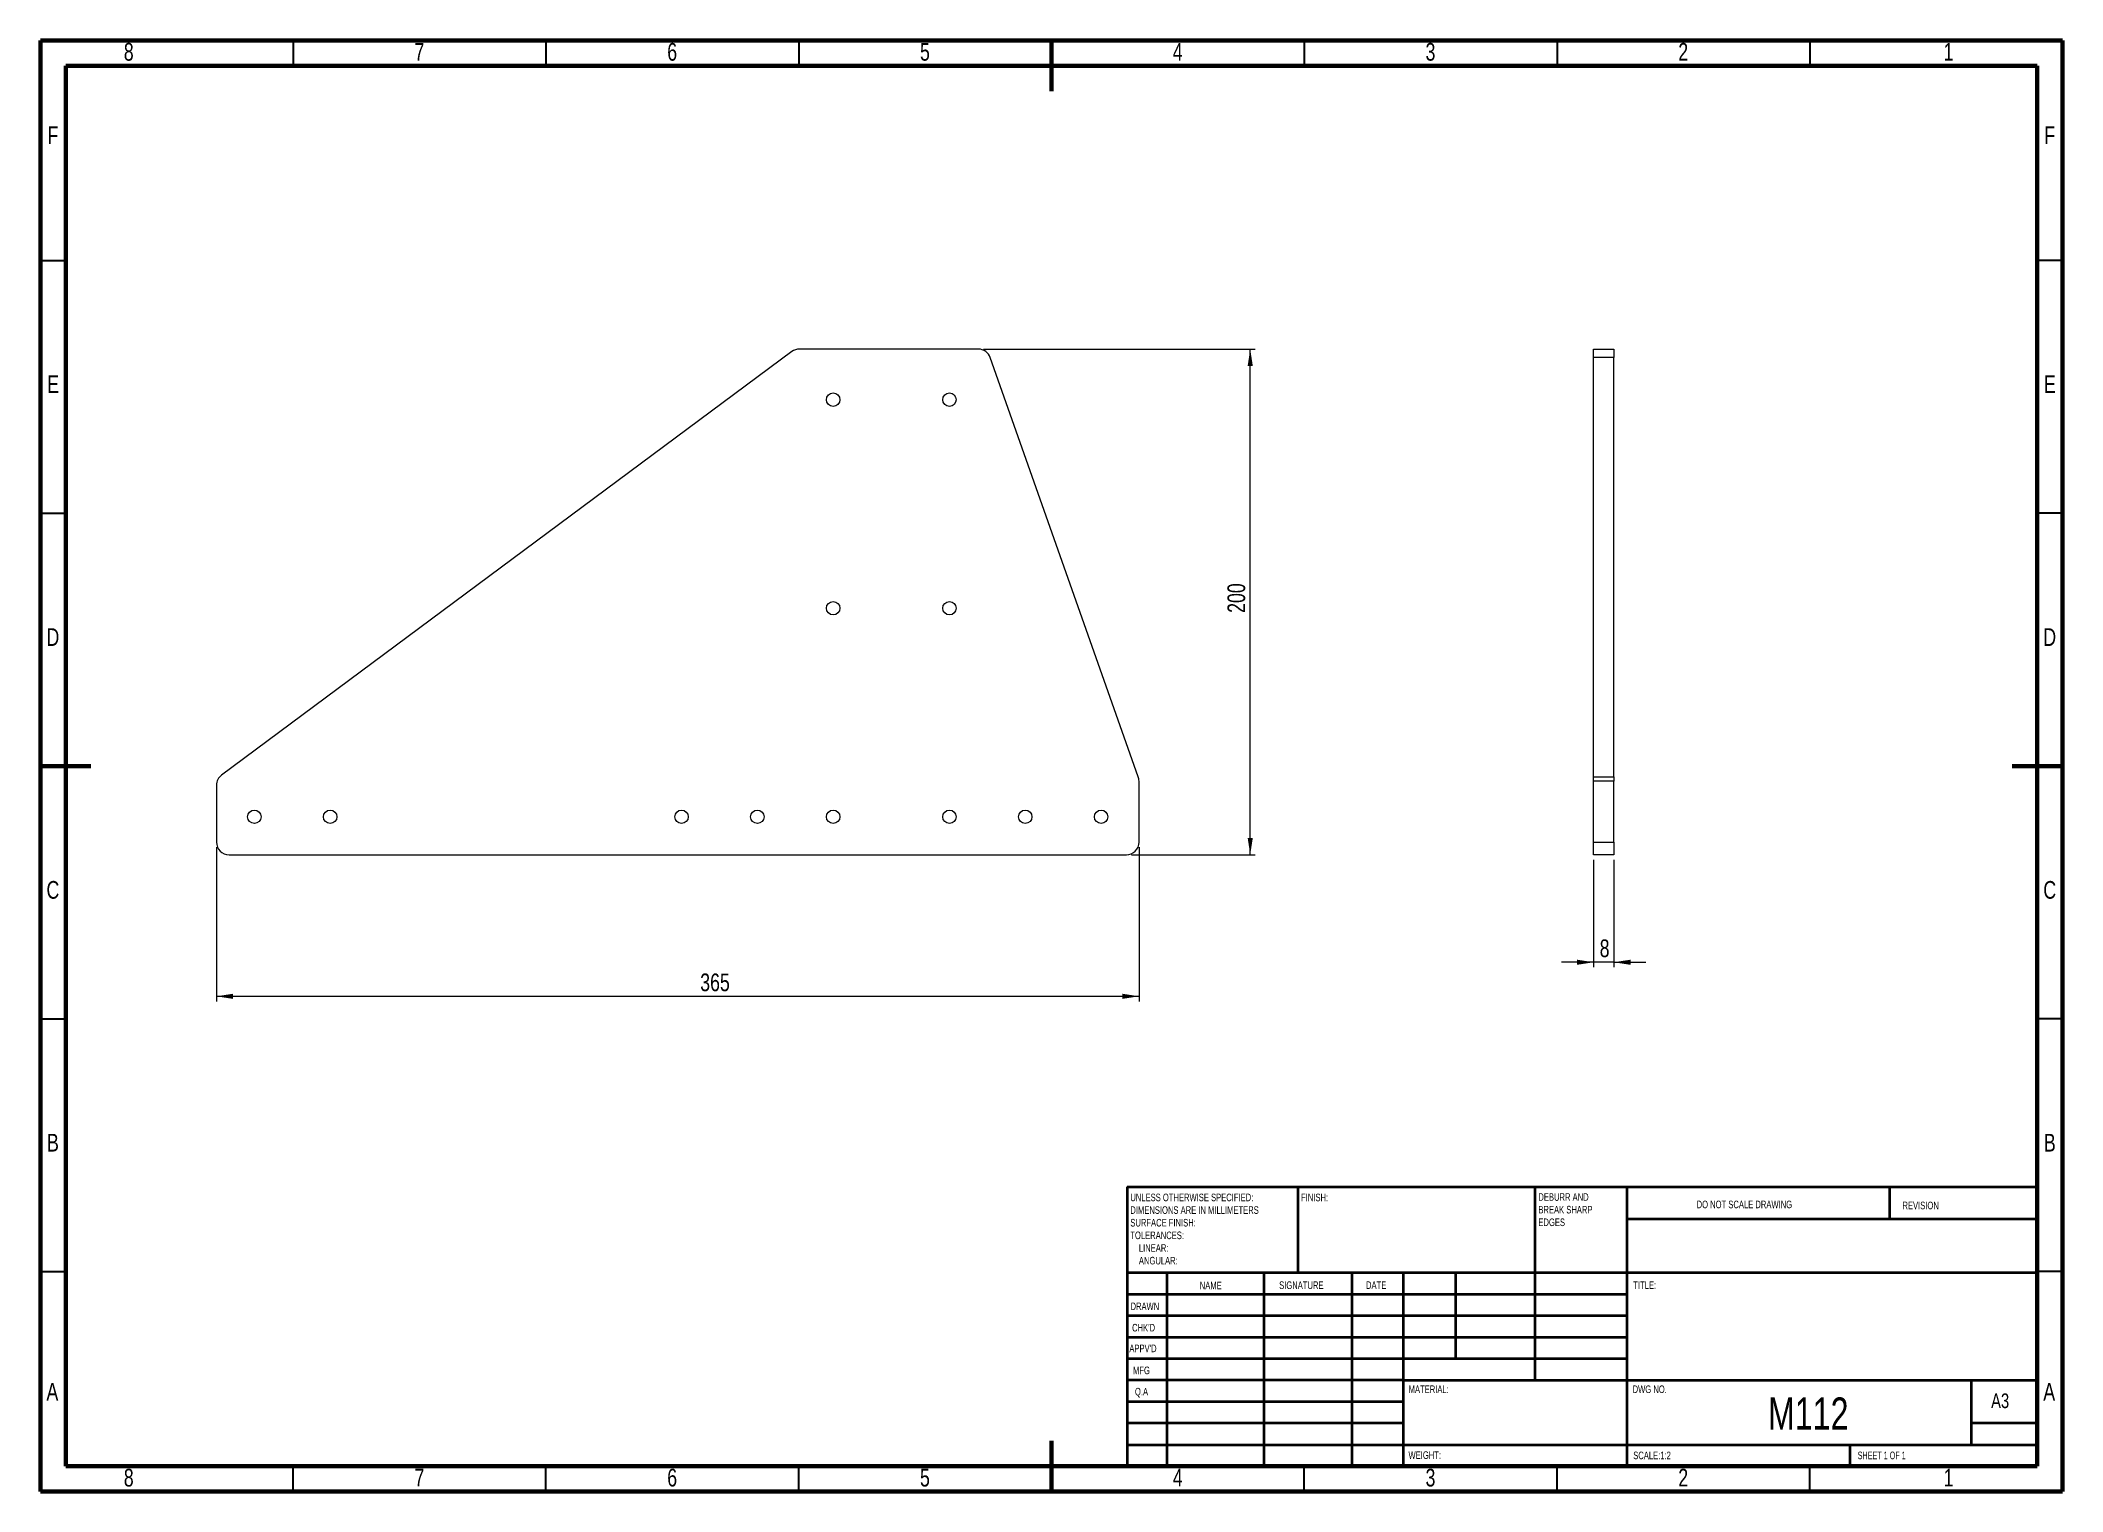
# Model space of a CAD drawing. Header units: millimetres. Extents: x 30 to 830, y 10 to 584.
import ezdxf

# ---------------------------------------------------------------- set-up
doc = ezdxf.new("R2010")
doc.units = ezdxf.units.MM
doc.header["$LTSCALE"] = 2
doc.styles.add('SLDTEXTSTYLE0', font='TXT', dxfattribs={"width": 0.75})
doc.styles.add('SLDTEXTSTYLE1', font='TXT', dxfattribs={"width": 0.686449})
doc.styles.add('SLDTEXTSTYLE2', font='TXT', dxfattribs={"width": 0.6875})
doc.dimstyles.new('SLDDIMSTYLE0', dxfattribs={"dimtxt": 7, "dimasz": 6.604, "dimexe": 0, "dimexo": 0.0625, "dimgap": 1.75, "dimtad": 1, "dimrnd": 1e-09, "dimzin": 12, "dimdsep": 46, "dimtxsty": 'SLDTEXTSTYLE0', "dimsah": 1, "dimcen": 0.09, "dimadec": 0, "dimazin": 3, "dimtfac": 1, "dimtofl": 0, "dimtmove": 0, "dimatfit": 3, "dimfxl": 0, "dimfrac": 2, "dimtolj": 1, "dimtzin": 12, "dimarcsym": 0})
doc.dimstyles.new('SLDDIMSTYLE1', dxfattribs={"dimtxt": 7, "dimasz": 6.604, "dimexe": 0, "dimexo": 0.0625, "dimgap": 1.75, "dimtad": 1, "dimrnd": 1e-09, "dimzin": 12, "dimdsep": 46, "dimtxsty": 'SLDTEXTSTYLE0', "dimsah": 1, "dimcen": 0.09, "dimadec": 0, "dimazin": 3, "dimtfac": 1, "dimtmove": 0, "dimatfit": 0, "dimfxl": 0, "dimfrac": 2, "dimtolj": 1, "dimtzin": 12, "dimarcsym": 0})

# ---------------------------------------------------------------- blocks, each defined once
blk = doc.blocks.new('SW_NOTE_0')
at = {"color": 0, "linetype": 'Continuous', "lineweight": 0, "char_height": 3, "attachment_point": 1, "style": 'SLDTEXTSTYLE0'}
for s, insert in [('UNLESS OTHERWISE SPECIFIED:', (0, 3.87)), ('SURFACE FINISH:', (0, -6.13)), ('DIMENSIONS ARE IN MILLIMETERS', (0, -1.13)), ('TOLERANCES:', (0, -11.13)), ('ANGULAR:', (3.38, -21.13)), ('LINEAR:', (3.38, -16.13))]:
    blk.add_mtext(s, dxfattribs=dict(at, insert=insert))
blk = doc.blocks.new('SW_NOTE_1')
at = {"color": 0, "linetype": 'Continuous', "lineweight": 0, "char_height": 3, "attachment_point": 1, "style": 'SLDTEXTSTYLE0'}
for s, insert in [('DEBURR AND', (0, 3.87)), ('BREAK SHARP', (0, -1.13)), ('EDGES', (0, -6.13))]:
    blk.add_mtext(s, dxfattribs=dict(at, insert=insert))
blk = doc.blocks.new('_D')
at = {"color": 7, "linetype": 'Continuous', "lineweight": 0}
for p, q in [((403.08, 461.9), (510.62, 461.9)), ((508.62, 261.9), (508.62, 461.9)), ((461.62, 261.9), (510.62, 261.9))]:
    blk.add_line(p, q, dxfattribs=at)
for points in [[(508.62, 461.9), (507.61, 455.29), (509.64, 455.29)], [(508.62, 261.9), (509.64, 268.5), (507.61, 268.5)]]:
    blk.add_solid(points, dxfattribs=at)
at = {"color": 7, "linetype": 'Continuous', "lineweight": 0, "insert": (499.6, 357.57), "char_height": 7, "attachment_point": 1, "rotation": 90, "style": 'SLDTEXTSTYLE0'}
blk.add_mtext('200', dxfattribs=at)
blk = doc.blocks.new('_D_1')
at = {"color": 7, "linetype": 'Continuous', "lineweight": 0}
for p, q in [((99.62, 264.9), (99.62, 203.9)), ((464.62, 264.9), (464.62, 203.9)), ((99.62, 205.9), (464.62, 205.9))]:
    blk.add_line(p, q, dxfattribs=at)
for points in [[(99.62, 205.9), (106.23, 204.88), (106.23, 206.91)], [(464.62, 205.9), (458.02, 206.91), (458.02, 204.88)]]:
    blk.add_solid(points, dxfattribs=at)
at = {"color": 7, "linetype": 'Continuous', "lineweight": 0, "insert": (291.02, 214.92), "char_height": 7, "attachment_point": 1, "style": 'SLDTEXTSTYLE0'}
blk.add_mtext('365', dxfattribs=at)
blk = doc.blocks.new('_D_2')
at = {"color": 7, "linetype": 'Continuous', "lineweight": 0}
for p, q in [((644.49, 259.9), (644.49, 217.37)), ((652.49, 259.9), (652.49, 217.37)), ((644.49, 219.37), (631.79, 219.37)), ((652.49, 219.37), (644.49, 219.37)), ((652.49, 219.37), (665.19, 219.37))]:
    blk.add_line(p, q, dxfattribs=at)
for points in [[(644.49, 219.37), (637.89, 220.38), (637.89, 218.35)], [(652.49, 219.37), (659.09, 218.35), (659.09, 220.38)]]:
    blk.add_solid(points, dxfattribs=at)
at = {"color": 7, "linetype": 'Continuous', "lineweight": 0, "insert": (646.88, 228.39), "char_height": 7, "attachment_point": 1, "style": 'SLDTEXTSTYLE0'}
blk.add_mtext('8', dxfattribs=at)

msp = doc.modelspace()

# ---------------------------------------------------------------- linework, layer by layer
at = {"color": 7, "linetype": 'Continuous', "lineweight": 60}
for p, q in [((30, 584), (830, 584)), ((30, 10), (30, 584)), ((430, 584), (430, 564)), ((830, 584), (830, 10)), ((40, 574), (820, 574)), ((40, 20), (40, 574)), ((820, 574), (820, 20)), ((30, 297), (50, 297)), ((830, 297), (810, 297)), ((820, 130.5), (820, 20)), ((430, 10), (430, 30)), ((820, 20), (40, 20)), ((820, 20), (445.6, 20)), ((830, 10), (30, 10))]:
    msp.add_line(p, q, dxfattribs=at)
at = {"color": 7, "linetype": 'Continuous', "lineweight": 30}
for p, q in [((130, 584), (130, 574)), ((230, 584), (230, 574)), ((330, 584), (330, 574)), ((530, 584), (530, 574)), ((630, 584), (630, 574)), ((730, 584), (730, 574)), ((30, 497), (40, 497)), ((830, 497), (820, 497)), ((30, 397), (40, 397)), ((830, 397), (820, 397)), ((30, 197), (40, 197)), ((830, 197), (820, 197)), ((30, 97), (40, 97)), ((830, 97), (820, 97)), ((130, 10), (130, 20)), ((230, 10), (230, 20)), ((330, 10), (330, 20)), ((530, 10), (530, 20)), ((630, 10), (630, 20)), ((730, 10), (730, 20))]:
    msp.add_line(p, q, dxfattribs=at)
at = {"color": 7, "linetype": 'Continuous', "lineweight": 15}
for p, q in [((327.295, 460.913), (101.642, 293.398)), ((401.084, 461.898), (330.275, 461.898)), ((464.337, 292.706), (405.799, 458.562)), ((644.491, 461.898), (652.491, 461.898)), ((644.491, 458.562), (644.491, 461.898)), ((652.491, 458.562), (644.491, 458.562)), ((644.491, 292.706), (644.491, 458.562)), ((652.491, 461.898), (652.491, 458.562)), ((652.491, 292.706), (652.491, 458.562)), ((99.622, 289.383), (99.622, 266.898)), ((464.622, 266.898), (464.622, 291.042)), ((644.491, 292.706), (652.491, 292.706)), ((644.491, 291.042), (644.491, 292.706)), ((644.491, 266.898), (644.491, 291.042)), ((652.491, 291.042), (644.491, 291.042)), ((652.491, 292.706), (652.491, 291.042)), ((652.491, 266.898), (652.491, 291.042)), ((644.491, 266.898), (652.491, 266.898)), ((644.491, 261.898), (644.491, 266.898)), ((652.491, 266.898), (652.491, 261.898)), ((104.622, 261.898), (459.622, 261.898)), ((652.491, 261.898), (644.491, 261.898))]:
    msp.add_line(p, q, dxfattribs=at)
at = {"color": 7, "linetype": 'Continuous', "lineweight": 40}
for p, q in [((460, 130.5), (820, 130.5)), ((460, 130.5), (460, 20)), ((527.6, 96.5), (527.6, 130.5)), ((621.2, 130.5), (621.2, 54)), ((657.6, 130.5), (657.6, 20)), ((761.6, 117.75), (761.6, 130.5)), ((820, 117.75), (657.6, 117.75)), ((820, 96.5), (460, 96.5)), ((475.6, 96.5), (475.6, 20)), ((513.982, 96.5), (513.982, 20)), ((548.798, 96.5), (548.798, 20)), ((569.2, 20), (569.2, 96.5)), ((590, 62.5), (590, 96.5)), ((657.6, 88), (460, 88)), ((657.6, 79.5), (460, 79.5)), ((657.6, 71), (460, 71)), ((657.6, 62.5), (460, 62.5)), ((569.2, 54), (460, 54)), ((569.2, 54), (820, 54)), ((794, 28.5), (794, 54)), ((569.2, 45.5), (460, 45.5)), ((569.2, 37), (460, 37)), ((820, 37), (794, 37)), ((460, 28.5), (820, 28.5)), ((746, 20), (746, 28.5))]:
    msp.add_line(p, q, dxfattribs=at)
at = {"color": 7, "linetype": 'Continuous', "lineweight": 15}
for centre in [(343.622, 441.898), (389.622, 441.898), (343.622, 359.398), (389.622, 359.398), (114.622, 276.898), (144.622, 276.898), (283.622, 276.898), (313.622, 276.898), (343.622, 276.898), (389.622, 276.898), (419.622, 276.898), (449.622, 276.898)]:
    msp.add_circle(centre, 2.65, dxfattribs=at)
for centre, start, end in [((330.275, 456.898), 90, 126.588644), ((401.084, 456.898), 19.440035, 90), ((104.622, 289.383), 126.588644, 180), ((459.622, 291.042), 0, 19.440035), ((104.622, 266.898), 180, 270), ((459.622, 266.898), 270, 0)]:
    msp.add_arc(centre, 5, start, end, dxfattribs=at)

# ---------------------------------------------------------------- block references
at = {"color": 7, "linetype": 'Continuous', "lineweight": 0}
for name, p in [('SW_NOTE_1', (622.618, 124.139)), ('SW_NOTE_0', (461.187, 123.975))]:
    msp.add_blockref(name, p, dxfattribs=at)

# ---------------------------------------------------------------- texts
for s, insert, char_height, attachment_point, style in [('8', (64.93, 582.999), 7, 2, 'SLDTEXTSTYLE0'), ('7', (179.93, 582.999), 7, 2, 'SLDTEXTSTYLE0'), ('6', (279.93, 582.999), 7, 2, 'SLDTEXTSTYLE0'), ('5', (379.93, 582.999), 7, 2, 'SLDTEXTSTYLE0'), ('4', (479.93, 582.999), 7, 2, 'SLDTEXTSTYLE0'), ('3', (579.93, 582.999), 7, 2, 'SLDTEXTSTYLE0'), ('2', (679.93, 582.999), 7, 2, 'SLDTEXTSTYLE0'), ('1', (784.93, 582.999), 7, 2, 'SLDTEXTSTYLE0'), ('F', (34.927, 549.999), 7, 2, 'SLDTEXTSTYLE0'), ('F', (824.927, 549.999), 7, 2, 'SLDTEXTSTYLE0'), ('E', (35.012, 451.499), 7, 2, 'SLDTEXTSTYLE0'), ('E', (825.012, 451.499), 7, 2, 'SLDTEXTSTYLE0'), ('D', (34.92, 351.499), 7, 2, 'SLDTEXTSTYLE0'), ('D', (824.92, 351.499), 7, 2, 'SLDTEXTSTYLE0'), ('C', (34.927, 251.499), 7, 2, 'SLDTEXTSTYLE0'), ('C', (824.927, 251.499), 7, 2, 'SLDTEXTSTYLE0'), ('B', (34.947, 151.499), 7, 2, 'SLDTEXTSTYLE0'), ('B', (824.947, 151.499), 7, 2, 'SLDTEXTSTYLE0'), ('FINISH:', (528.743, 127.839), 3, 1, 'SLDTEXTSTYLE0'), ('DO NOT SCALE DRAWING', (685.229, 125.066), 3, 1, 'SLDTEXTSTYLE0'), ('REVISION', (766.655, 124.67), 3, 1, 'SLDTEXTSTYLE0'), ('NAME', (488.644, 93.003), 3, 1, 'SLDTEXTSTYLE0'), ('SIGNATURE', (520.067, 93.124), 3, 1, 'SLDTEXTSTYLE0'), ('DATE', (554.429, 93.152), 3, 1, 'SLDTEXTSTYLE0'), ('TITLE:', (660.18, 93.152), 3, 1, 'SLDTEXTSTYLE0'), ('DRAWN', (461.287, 84.77), 3, 1, 'SLDTEXTSTYLE1'), ("CHK'D", (461.878, 76.324), 3, 1, 'SLDTEXTSTYLE0'), ("APPV'D", (460.803, 68.132), 3, 1, 'SLDTEXTSTYLE0'), ('MFG', (462.248, 59.432), 3, 1, 'SLDTEXTSTYLE0'), ('A', (34.72, 52.999), 7, 2, 'SLDTEXTSTYLE0'), ('Q.A', (463.018, 51.009), 3, 1, 'SLDTEXTSTYLE0'), ('MATERIAL:', (571.292, 51.972), 3, 1, 'SLDTEXTSTYLE0'), ('DWG NO.', (659.906, 51.972), 3, 1, 'SLDTEXTSTYLE0'), ('A3', (801.742, 48.813), 5.8208, 1, 'SLDTEXTSTYLE0'), ('A', (824.72, 52.999), 7, 2, 'SLDTEXTSTYLE0'), ('M112', (729.39, 47.214), 12.7, 2, 'SLDTEXTSTYLE0'), ('WEIGHT:', (571.236, 25.899), 2.9972, 1, 'SLDTEXTSTYLE0'), ('SCALE:1:2', (660.148, 25.8), 3, 1, 'SLDTEXTSTYLE0'), ('SHEET 1 OF 1', (748.957, 25.8), 3, 1, 'SLDTEXTSTYLE2'), ('8', (64.93, 18.999), 7, 2, 'SLDTEXTSTYLE0'), ('7', (179.93, 18.999), 7, 2, 'SLDTEXTSTYLE0'), ('6', (279.93, 18.999), 7, 2, 'SLDTEXTSTYLE0'), ('5', (379.93, 18.999), 7, 2, 'SLDTEXTSTYLE0'), ('4', (479.93, 18.999), 7, 2, 'SLDTEXTSTYLE0'), ('3', (579.93, 18.999), 7, 2, 'SLDTEXTSTYLE0'), ('2', (679.93, 18.999), 7, 2, 'SLDTEXTSTYLE0'), ('1', (784.93, 18.999), 7, 2, 'SLDTEXTSTYLE0')]:
    msp.add_mtext(s, dxfattribs=dict(at, insert=insert, char_height=char_height, attachment_point=attachment_point, style=style))

# ---------------------------------------------------------------- dimensions: what is measured, and where the dimension line sits
for base, p1, p2, angle, picture, middle in [((508.622, 461.898), (459.622, 261.898), (401.084, 461.898), 90, '_D', (508.622, 365.327)), ((464.622, 205.898), (99.622, 266.898), (464.622, 266.898), 0, '_D_1', (298.775, 205.898))]:
    dim = msp.add_linear_dim(base=base, p1=p1, p2=p2, angle=angle, dimstyle='SLDDIMSTYLE0', dxfattribs=at)
    dim.commit()
    dim.dimension.update_dxf_attribs({"geometry": picture, "text_midpoint": middle, "dimtype": 160})
dim = msp.add_linear_dim(base=(644.491, 219.367), p1=(652.491, 261.898), p2=(644.491, 261.898), dimstyle='SLDDIMSTYLE1', dxfattribs=at)
dim.commit()
dim.dimension.update_dxf_attribs({"geometry": '_D_2', "text_midpoint": (649.47, 219.367), "dimtype": 160})

doc.saveas('drawing.dxf')
